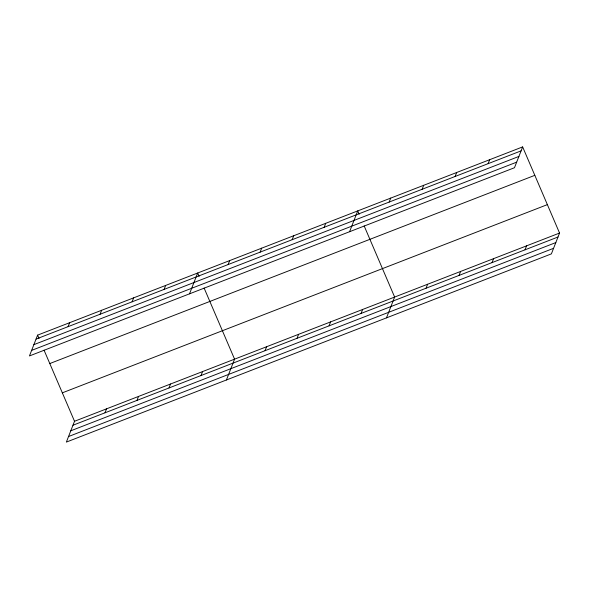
<?xml version="1.0" encoding="UTF-8"?>
<svg xmlns="http://www.w3.org/2000/svg" width="589" height="589" viewBox="0 0 589 589"><rect width="100%" height="100%" fill="white"/><g stroke="black" fill="none" stroke-linecap="round" stroke-linejoin="round"><path stroke-width="0.88" d="M37.608 335.126L29.45 355.947L514.477 167.732L522.642 146.904L37.608 335.126L39.043 338.469M68.066 326.667L69.62 322.698M100.078 314.246L101.632 310.278M44.057 350.175L74.523 421.268L66.358 442.096L551.392 253.874L559.55 233.053L522.642 146.904M132.091 301.826L133.644 297.857M104.975 412.815L106.535 408.847M164.103 289.398L165.656 285.437M136.987 400.387L138.548 396.426M189.511 293.837L197.668 273.009L199.104 276.359M168.999 387.967L170.552 384.006M228.127 264.557L229.681 260.588M201.011 375.546L202.564 371.578M260.139 252.136L261.693 248.168M226.419 379.986L234.577 359.157L204.118 288.065M292.151 239.708L293.705 235.747M265.035 350.698L266.589 346.737M324.164 227.288L325.717 223.319M297.047 338.277L298.601 334.309M349.572 231.727L357.729 210.899L359.165 214.241M329.06 325.857L330.613 321.888M389.16 202.064L390.713 198.103M361.072 313.436L362.625 309.468M422.144 189.268L423.697 185.299M386.48 317.869L394.637 297.047L364.179 225.948M455.12 176.472L456.674 172.503M426.068 288.212L427.621 284.244M488.104 163.668L489.658 159.707M459.052 275.416L460.605 271.448M492.029 262.613L493.589 258.652M525.013 249.817L526.566 245.849M36.054 339.087L521.088 150.872M33.875 344.653L518.909 156.431M31.629 350.389L516.663 162.166M49.793 363.553L534.819 175.331M62.338 392.841L547.372 204.626M74.523 421.268L559.55 233.053M72.962 425.236L557.997 237.014M70.783 430.802L555.817 242.58M68.538 436.53L553.572 248.315"/></g></svg>
